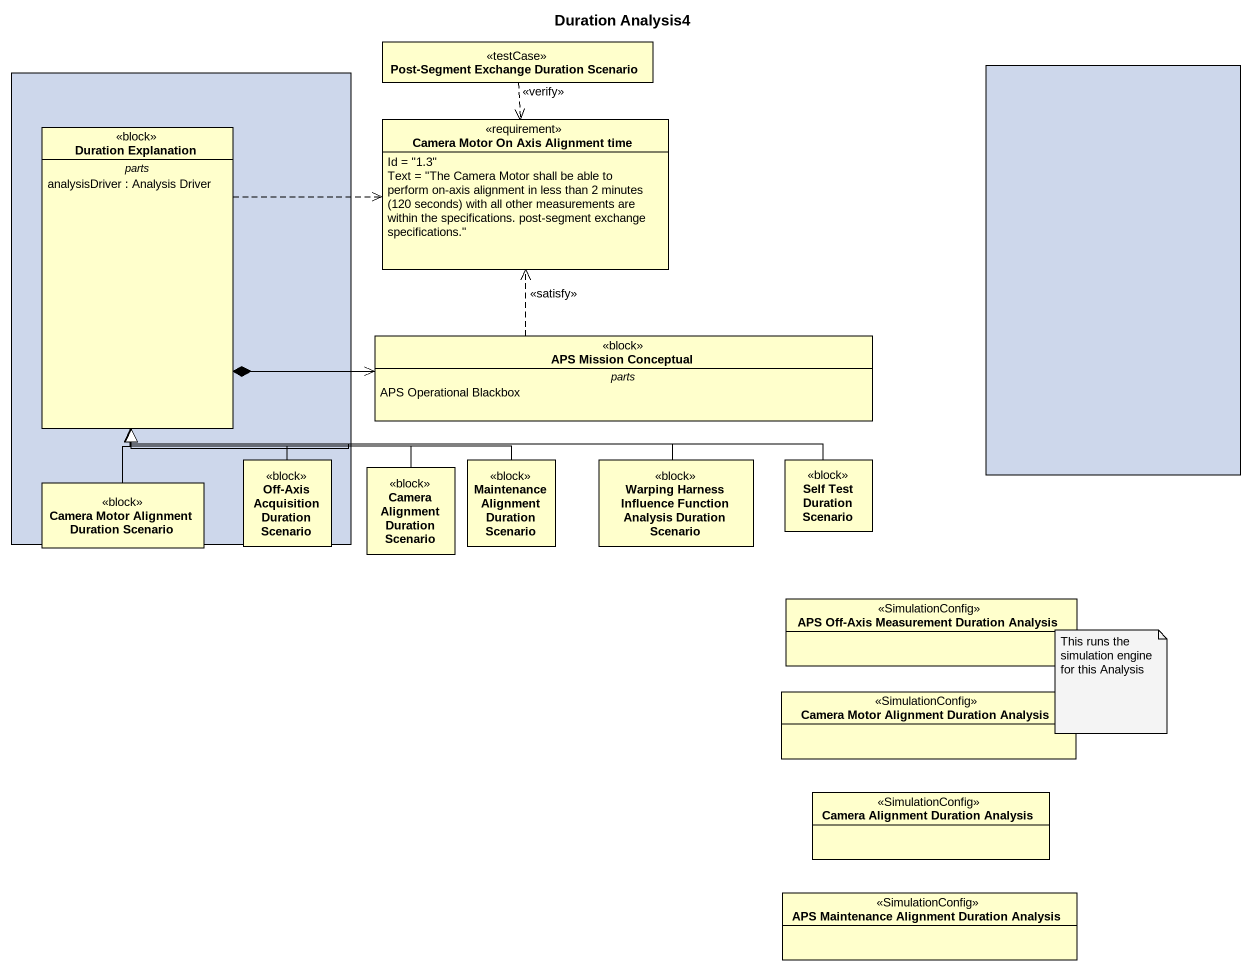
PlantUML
@startuml
title Duration Analysis4
allowmixing
hide circle
hide empty members
class "Post-Segment Exchange Duration Scenario" as Post_Segment_Exchange <<testCase>>
rectangle " " as rectangle1 #CDD7EB {
  class "Duration Explanation" as Duration_Explanation <<block>> {
    -- parts --
    analysisDriver : Analysis Driver
  }
  class "Camera Motor Alignment Duration Scenario" as Camera_Motor_Alignment <<block>>
  class "Off-Axis Acquisition Duration Scenario" as Off_Axis_Acquisition <<block>>
}
rectangle " " as rectangle2 #CDD7EB
class "Camera Motor On Axis Alignment time" as Camera_Motor_On_Axis <<requirement>> {
  Id = "1.3"
  {field} Text = "The Camera Motor shall be able to perform on-axis alignment in less than 2 minutes (120 seconds) with all other measurements are within the specifications. post-segment exchange specifications."
}
class "APS Mission Conceptual" as APS_Mission_Conceptual <<block>> {
  -- parts --
  APS Operational Blackbox
}
class "Camera Alignment Duration Scenario" as Camera_Alignment_Duration <<block>>
class "Maintenance Alignment Duration Scenario" as Maintenance_Alignment <<block>>
class "Warping Harness Influence Function Analysis Duration Scenario" as Warping_Harness_Influence <<block>>
class "Self Test Duration Scenario" as Self_Test_Duration_Scenario <<block>>
class "APS Off-Axis Measurement Duration Analysis" as APS_Off_Axis_Measurement <<SimulationConfig>>
class "Camera Motor Alignment Duration Analysis" as Camera_Motor_Alignment_2 <<SimulationConfig>>
class "Camera Alignment Duration Analysis" as Camera_Alignment_Duration_2 <<SimulationConfig>>
class "APS Maintenance Alignment Duration Analysis" as APS_Maintenance_Alignment <<SimulationConfig>>
Post_Segment_Exchange ..> Camera_Motor_On_Axis : <<verify>>
Duration_Explanation .right.> Camera_Motor_On_Axis
Duration_Explanation *-right-> APS_Mission_Conceptual
APS_Mission_Conceptual .up.> Camera_Motor_On_Axis : <<satisfy>>
Camera_Motor_Alignment -up-|> Duration_Explanation
Off_Axis_Acquisition -up-|> Duration_Explanation
Camera_Alignment_Duration -up-|> Duration_Explanation
Maintenance_Alignment -up-|> Duration_Explanation
Warping_Harness_Influence -left-|> Duration_Explanation
Self_Test_Duration_Scenario -left-|> Duration_Explanation
note as N1
  This runs the simulation engine for this Analysis
end note
N1 .. Camera_Motor_Alignment_2
N1 .. APS_Off_Axis_Measurement
@enduml
